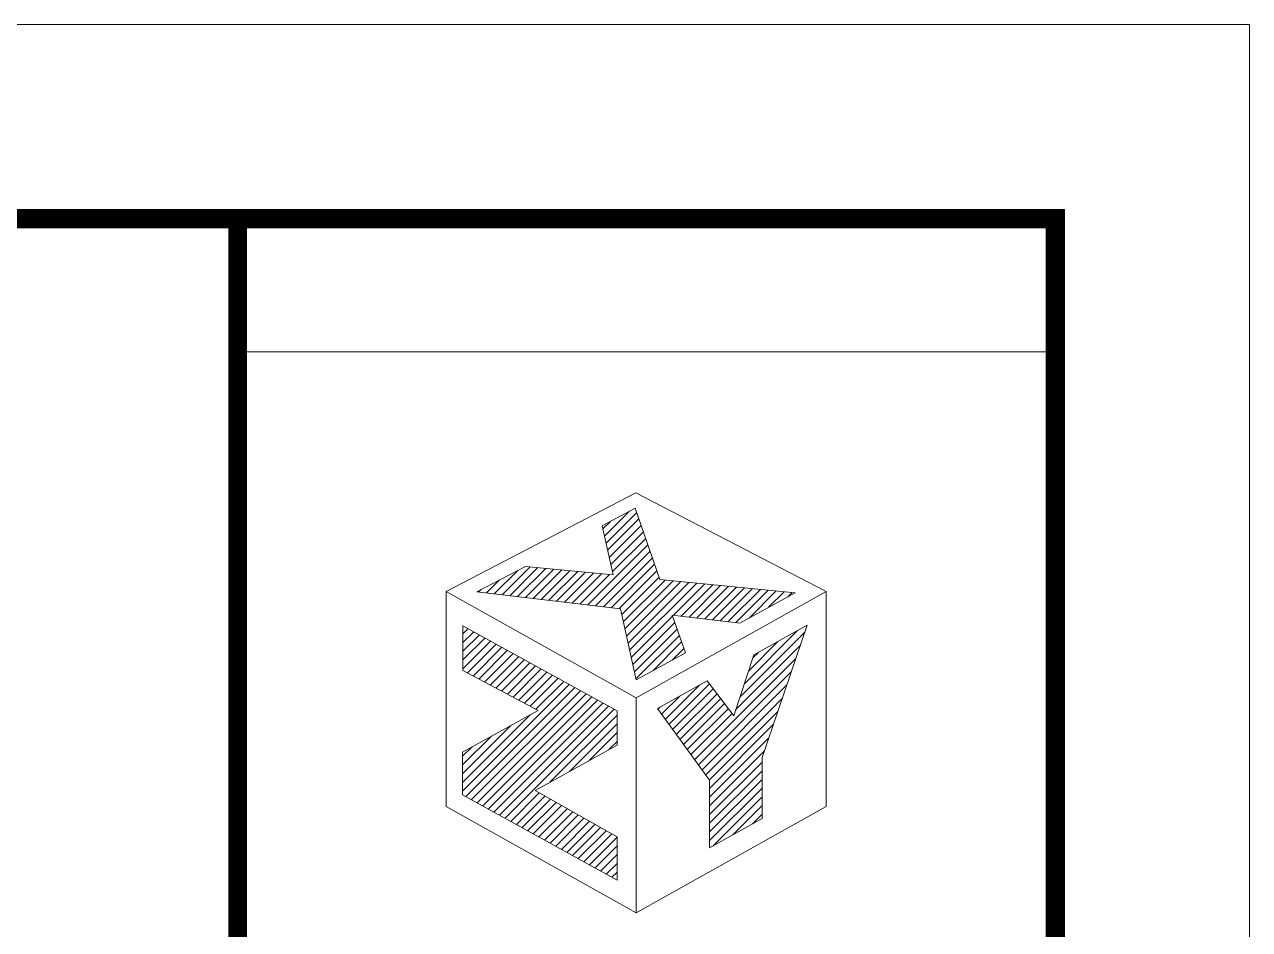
# Model space of a CAD drawing. Header units: inches. Extents: x -3733042 to -3643265, y 623859 to 997713.
# Drawn here: x -3652725 to -3643265, y 693721 to 700713 of the extents above; entities that cross this region are included whole.
import ezdxf

# ---------------------------------------------------------------- set-up
doc = ezdxf.new("R2010")
doc.units = ezdxf.units.IN
doc.header["$LTSCALE"] = 1000
doc.header["$MEASUREMENT"] = 0
doc.layers.get('0').update_dxf_attribs({"lineweight": 18})
doc.layers.add('0-TK', color=4, linetype='Continuous', lineweight=18)
doc.layers.add('PUB_TITLE', color=153, linetype='Continuous', lineweight=18)

msp = doc.modelspace()

# ---------------------------------------------------------------- hatches: boundary and pattern name
h = msp.add_hatch()
h.set_pattern_fill('ANSI31', color=256, style=0, pattern_type=0)
h.set_pattern_definition([(45, (0, 0), (-33.67596045, 33.67596045), [])])
h.paths.add_polyline_path([(-3649338.8, 696068), (-3649338.8, 695720.5), (-3648759.1, 695413.9), (-3649341.7, 695091.8), (-3649341.7, 694761.7), (-3648148.8, 694102), (-3648148.8, 694435.9), (-3648782.1, 694794.3), (-3648149.2, 695145.8), (-3648148.4, 695409.1)], flags=0)
h.paths.add_polyline_path([(-3647434.5, 694875.4), (-3647434.5, 694351.6), (-3647028.9, 694577.8), (-3647028.9, 695049.6), (-3646679.8, 696071.4), (-3647091.9, 695842.5), (-3647246.3, 695371.2), (-3647452.9, 695642.2), (-3647837.6, 695426.9)], flags=0)
h.paths.add_polyline_path([(-3647621.2, 695857.3), (-3647722.7, 696150.3), (-3647201.9, 696088.3), (-3646772.7, 696322.1), (-3647817.8, 696424.6), (-3648009, 696976.4), (-3648264, 696839.8), (-3648180.3, 696460.1), (-3648856.2, 696526.4), (-3649233.2, 696330.1), (-3648122.5, 696197.9), (-3648001.6, 695649.4)], flags=0)

# ---------------------------------------------------------------- linework, layer by layer
for points in [[(-3648003.8, 697093.6), (-3649469.5, 696331.4), (-3648001.5, 695511.5), (-3646533.6, 696331.4), (-3648003.8, 697093.6)], [(-3649233.2, 696330.1), (-3648856.2, 696526.4), (-3648180.3, 696460.1), (-3648264, 696839.8), (-3648009, 696976.4), (-3647817.8, 696424.6), (-3646772.7, 696322.1), (-3647201.9, 696088.3), (-3647722.7, 696150.3), (-3647621.2, 695857.3), (-3648001.6, 695649.4), (-3648122.5, 696197.9), (-3649233.2, 696330.1)], [(-3649469.5, 696331.4), (-3649469.5, 694670.3), (-3648001.5, 693849.6), (-3646533.6, 694670.3), (-3646533.6, 696331.4)], [(-3649338.8, 695720.5), (-3649338.8, 696068), (-3648148.4, 695409.1), (-3648149.2, 695145.8), (-3648782.1, 694794.3), (-3648148.8, 694435.9), (-3648148.8, 694102), (-3649341.7, 694761.7), (-3649341.7, 695091.8), (-3648759.1, 695413.9), (-3649338.8, 695720.5)], [(-3647837.6, 695426.9), (-3647434.5, 694875.4), (-3647434.5, 694351.6), (-3647028.9, 694577.8), (-3647028.9, 695049.6), (-3646679.8, 696071.4), (-3647091.9, 695842.5), (-3647246.3, 695371.2), (-3647452.9, 695642.2), (-3647837.6, 695426.9)], [(-3648001.5, 695511.5), (-3648001.5, 693849.6)]]:
    msp.add_lwpolyline(points)
at = {"layer": '0-TK'}
msp.add_line((-3651078.8, 698183.7), (-3644764.6, 698183.7), dxfattribs=at)
msp.add_lwpolyline([(-3651078.8, 639212.6, 144, 144, 0), (-3651078.8, 699212.6, 144, 144, 0)], format="xyseb", dxfattribs=at)
at = {"layer": 'PUB_TITLE'}
msp.add_lwpolyline([(-3643264.6, 637712.6), (-3643264.6, 700712.6), (-3732364.6, 700712.6), (-3732364.6, 637712.6)], close=True, dxfattribs=at)
msp.add_lwpolyline([(-3644764.6, 639212.6, 150, 150, 0), (-3644764.6, 699212.6, 150, 150, 0), (-3728614.6, 699212.6, 150, 150, 0), (-3728614.6, 639212.6, 150, 150, 0)], format="xyseb", close=True, dxfattribs=at)
msp.add_lwpolyline([(-3644764.6, 639212.6, 150, 150, 0), (-3644764.6, 699212.6, 150, 150, 0), (-3728614.6, 699212.6, 150, 150, 0), (-3728614.6, 639212.6, 150, 150, 0)], format="xyseb", close=True, dxfattribs=at)

doc.saveas('drawing.dxf')
